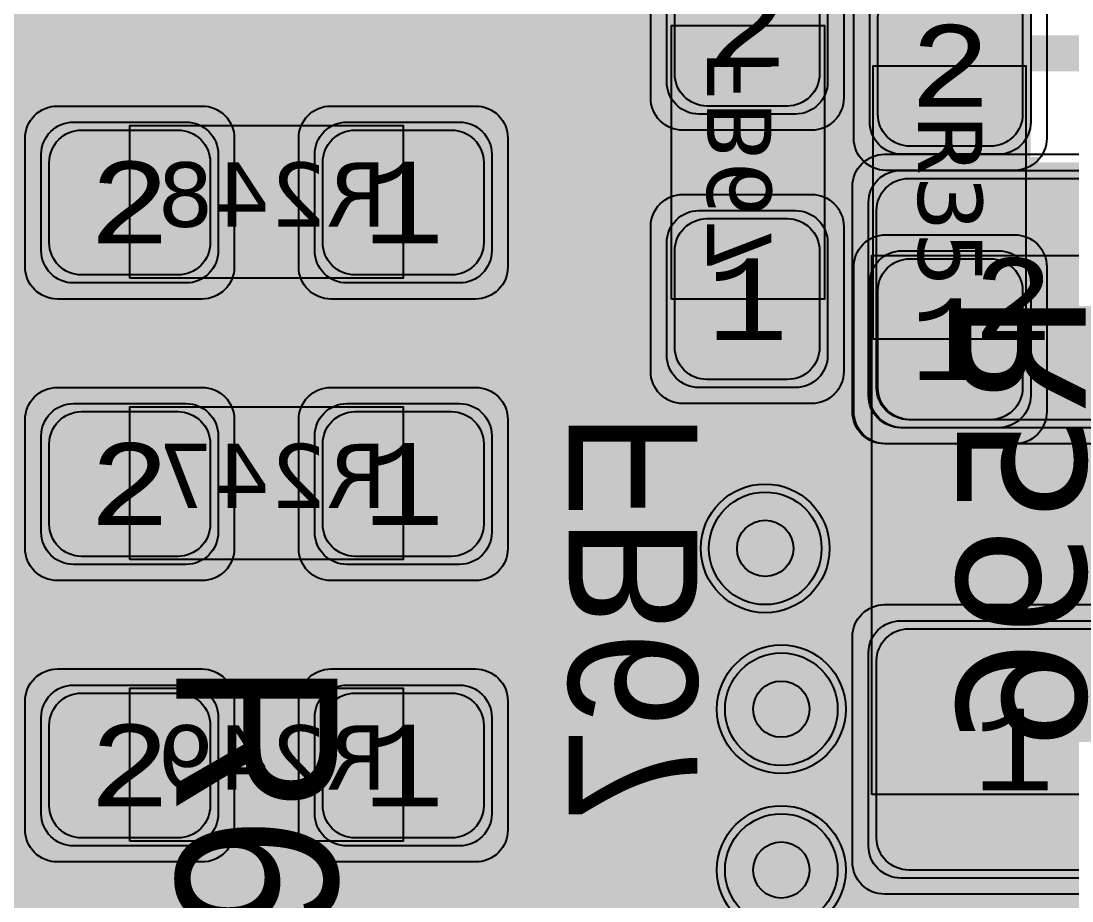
# Model space of a CAD drawing. Extents: x -28 to 199, y -61 to 255.
# Drawn here: x 82.47 to 89.01, y 122.41 to 127.88 of the extents above; entities that cross this region are included whole.
import ezdxf
from ezdxf.enums import TextEntityAlignment as Align

# ---------------------------------------------------------------- set-up
doc = ezdxf.new("R2010")
doc.units = 0
doc.header["$MEASUREMENT"] = 0
for name, color, linetype in [('ASSEMBLY_OUTLINES_BTM', 191, 'CONTINUOUS'), ('ASSEMBLY_OUTLINES_TOP', 102, 'CONTINUOUS'), ('ASSEMBLY_PART_NUMBERS_BTM', 191, 'CONTINUOUS'), ('ASSEMBLY_PART_NUMBERS_TOP', 102, 'CONTINUOUS'), ('ASSEMBLY_REF_DES_BTM', 191, 'CONTINUOUS'), ('ASSEMBLY_REF_DES_TOP', 102, 'CONTINUOUS'), ('DRILL_DRAWING', 21, 'CONTINUOUS'), ('GENERATED_SILKSCREEN_BTM', 255, 'CONTINUOUS'), ('GENERATED_SILKSCREEN_TOP', 140, 'CONTINUOUS'), ('PART_PADS_SMD_BTM', 10, 'CONTINUOUS'), ('PART_PADS_SMD_TOP', 150, 'CONTINUOUS'), ('PIN_NUMBERS_BTM', 8, 'CONTINUOUS'), ('PIN_NUMBERS_TOP', 8, 'CONTINUOUS'), ('PLACEMENT_OUTLINES_BTM', 222, 'CONTINUOUS'), ('PLACEMENT_OUTLINES_TOP', 130, 'CONTINUOUS'), ('PLANE_SHAPES_LAYER_2', 230, 'CONTINUOUS'), ('PLANE_SHAPES_LAYER_3', 81, 'CONTINUOUS'), ('SILKSCREEN_OUTLINES_BTM', 211, 'CONTINUOUS'), ('SILKSCREEN_OUTLINES_TOP', 150, 'CONTINUOUS'), ('SILKSCREEN_REF_DES_BTM', 211, 'CONTINUOUS'), ('SILKSCREEN_REF_DES_TOP', 150, 'CONTINUOUS'), ('SOLDERMASK_PADS_BTM', 12, 'CONTINUOUS'), ('SOLDERMASK_PADS_TOP', 180, 'CONTINUOUS'), ('SOLDERPASTE_PADS_BTM', 12, 'CONTINUOUS'), ('SOLDERPASTE_PADS_TOP', 180, 'CONTINUOUS'), ('TRACES_LAYER_3', 81, 'CONTINUOUS'), ('TRACES_LAYER_BOTTOM', 10, 'CONTINUOUS'), ('TRACES_LAYER_TOP', 150, 'CONTINUOUS'), ('VIA_HOLES_LAYER_2', 30, 'CONTINUOUS'), ('VIA_HOLES_LAYER_3', 30, 'CONTINUOUS'), ('VIA_HOLES_LAYER_BOTTOM', 30, 'CONTINUOUS'), ('VIA_HOLES_LAYER_TOP', 30, 'CONTINUOUS'), ('VIA_PADS_LAYER_2', 230, 'CONTINUOUS'), ('VIA_PADS_LAYER_3', 81, 'CONTINUOUS'), ('VIA_PADS_LAYER_BOTTOM', 10, 'CONTINUOUS'), ('VIA_PADS_LAYER_TOP', 150, 'CONTINUOUS')]:
    doc.layers.add(name, color=color, linetype=linetype)
doc.styles.add('COURIER_NEW', font='COUR.TTF')
doc.styles.add('VERDANA', font='verdana.TTF')
doc.styles.add('VERIBEST_GERBER_0', font='txt')

msp = doc.modelspace()

# ---------------------------------------------------------------- hatches: boundary and pattern name
at = {"layer": 'PLANE_SHAPES_LAYER_2'}
h = msp.add_hatch(color=256, dxfattribs=at)
h.paths.add_polyline_path([(169.5, 129.25), (149.5, 129.25), (142.25, 122), (142.25, 90.5), (147.5, 90.5), (147.5, 80), (154, 80), (154, 69.25), (131.75, 69.25), (131.75, 73.25), (121.25, 73.25), (121.25, 81), (110.5, 81), (110.5, 125.75), (106.5, 125.75), (106.5, 128.75), (93.5, 128.75), (93.5, 120.25), (91.75, 120.25), (91.75, 121.5), (80, 121.5), (80, 118.25), (73.25, 118.25), (73.25, 124.5), (67.5, 124.5), (67.5, 128), (57.75, 128), (57.75, 120.25), (55.25, 120.25), (55.25, 121.5), (47.5, 121.5), (47.5, 119), (35, 119), (35, 134.75), (32.75, 134.75), (32.75, 159.75), (29.25, 159.75), (29.25, 175.25), (22.5, 175.25), (22.5, 195.25), (17.25, 195.25), (17.25, 198), (22.5, 198), (22.5, 216.5), (40.25, 216.5), (40.25, 235.5), (54.5, 235.5), (54.5, 254), (87.25, 254), (87.25, 236.25), (86.25, 236.25), (86.25, 228.75), (81, 228.75), (81, 218.75), (95.25, 218.75), (95.25, 194.5), (87, 194.5), (87, 172), (131.1, 172), (131.1, 208.75), (115.5, 208.75), (115.5, 213.75), (106.75, 213.75), (106.75, 218.75), (110.25, 222.25), (110.25, 226.25), (142.5, 226.25), (142.5, 221.5), (160.5, 221.5), (160.5, 240.75), (169.5, 240.75)])
h.paths.add_polyline_path([(35.5, 149.5), (41.75, 149.5), (41.75, 152), (39.25, 152), (39.25, 154), (37.75, 154), (37.75, 152), (35.5, 152)], flags=16)
h.paths.add_polyline_path([(37.5, 125.75), (37.5, 128.75), (42.75, 128.75), (42.75, 125.75)], flags=16)
h.paths.add_polyline_path([(52, 127.75), (52, 130.75), (54.25, 130.75), (54.25, 127.75)], flags=16)
h.paths.add_polyline_path([(50.75, 219.5), (50.75, 226.5), (71.75, 226.5), (71.75, 219.5)], flags=16)
h.paths.add_polyline_path([(66.5, 150.75), (66.5, 177.5), (72.25, 177.5), (72.25, 150.75)], flags=16)
h.paths.add_polyline_path([(47.25, 185.25), (73, 185.25), (73, 188.25), (70.25, 188.25), (70.25, 191), (47.25, 191)], flags=16)
h.paths.add_polyline_path([(84.5, 208), (84.5, 212.75), (85, 212.75), (85, 208)], flags=16)
h.paths.add_polyline_path([(61.5, 137.25), (87.75, 137.25), (87.75, 140.5), (84.75, 140.5), (84.75, 143), (61.5, 143)], flags=16)
h.paths.add_polyline_path([(88.75, 127), (88.75, 130), (91, 130), (91, 127)], flags=16)
h.paths.add_polyline_path([(85.5, 130.25), (85.5, 132.5), (91, 132.5), (91, 130.25)], flags=16)
h.paths.add_polyline_path([(108.75, 142.25), (135.75, 142.25), (135.75, 145.75), (132.25, 145.75), (132.25, 149), (108.75, 149)], flags=16)
h.paths.add_polyline_path([(114.25, 126.75), (140.75, 126.75), (140.75, 129.75), (137.25, 129.75), (137.25, 133), (114.25, 133)], flags=16)
h.paths.add_polyline_path([(155.25, 180.25), (166.25, 180.25), (166.25, 186.25), (152.25, 186.25), (152.25, 183), (155.25, 183)], flags=16)
at = {"layer": 'PLANE_SHAPES_LAYER_3'}
h = msp.add_hatch(color=256, dxfattribs=at)
h.paths.add_polyline_path([(169.5, 129.25), (149.5, 129.25), (142.25, 122), (142.25, 90.5), (147.5, 90.5), (147.5, 80), (154, 80), (154, 69.25), (131.75, 69.25), (131.75, 73.25), (121.25, 73.25), (121.25, 81), (110.5, 81), (110.5, 125.75), (106.5, 125.75), (106.5, 128.75), (93.5, 128.75), (93.5, 120.25), (91.75, 120.25), (91.75, 121.5), (80, 121.5), (80, 118.25), (73.25, 118.25), (73.25, 124.5), (67.5, 124.5), (67.5, 127.75), (58.25, 127.75), (58.25, 130.25), (88.75, 130.25), (88.75, 127), (91, 127), (91, 132.5), (55, 132.5), (55, 131.25), (52, 131.25), (52, 127.75), (55, 127.75), (55, 127.25), (57.75, 127.25), (57.75, 120.25), (55.25, 120.25), (55.25, 121.5), (47.5, 121.5), (47.5, 119), (35, 119), (35, 134.75), (32.75, 134.75), (32.75, 159.75), (29.25, 159.75), (29.25, 175.25), (22.5, 175.25), (22.5, 195.25), (17.25, 195.25), (17.25, 198), (22.5, 198), (22.5, 216.5), (40.25, 216.5), (40.25, 235.5), (54.5, 235.5), (54.5, 254), (87.25, 254), (87.25, 236.25), (86.25, 236.25), (86.25, 228.75), (81, 228.75), (81, 218.75), (95.25, 218.75), (95.25, 194.5), (87, 194.5), (87, 172), (131.1, 172), (131.1, 208.75), (115.5, 208.75), (115.5, 213.75), (106.75, 213.75), (106.75, 218.75), (110.25, 222.25), (110.25, 226.25), (142.5, 226.25), (142.5, 221.5), (160.5, 221.5), (160.5, 240.75), (169.5, 240.75)])
h.paths.add_polyline_path([(35.5, 149.5), (41.75, 149.5), (41.75, 152), (39.25, 152), (39.25, 154), (37.75, 154), (37.75, 152), (35.5, 152)], flags=16)
h.paths.add_polyline_path([(37.5, 125.75), (37.5, 128.75), (42.75, 128.75), (42.75, 125.75)], flags=16)
h.paths.add_polyline_path([(50.75, 219.5), (50.75, 226.5), (71.75, 226.5), (71.75, 219.5)], flags=16)
h.paths.add_polyline_path([(66.5, 150.75), (66.5, 177.5), (72.25, 177.5), (72.25, 150.75)], flags=16)
h.paths.add_polyline_path([(47.25, 185.25), (73, 185.25), (73, 188.25), (70.25, 188.25), (70.25, 191), (47.25, 191)], flags=16)
h.paths.add_polyline_path([(84.5, 208), (84.5, 212.75), (85, 212.75), (85, 208)], flags=16)
h.paths.add_polyline_path([(61.5, 137.25), (87.75, 137.25), (87.75, 140.5), (84.75, 140.5), (84.75, 143), (61.5, 143)], flags=16)
h.paths.add_polyline_path([(108.75, 142.25), (135.75, 142.25), (135.75, 145.75), (132.25, 145.75), (132.25, 149), (108.75, 149)], flags=16)
h.paths.add_polyline_path([(114.25, 126.75), (140.75, 126.75), (140.75, 129.75), (137.25, 129.75), (137.25, 133), (114.25, 133)], flags=16)
h.paths.add_polyline_path([(155.25, 180.25), (166.25, 180.25), (166.25, 186.25), (152.25, 186.25), (152.25, 183), (155.25, 183)], flags=16)
at = {"layer": 'VIA_HOLES_LAYER_2'}
h = msp.add_hatch(color=256, dxfattribs=at)
edge = h.paths.add_edge_path()
edge.add_arc((87.1, 124.6), 0.175, 0, 360)
h = msp.add_hatch(color=256, dxfattribs=at)
edge = h.paths.add_edge_path()
edge.add_arc((87.2, 123.6), 0.175, 0, 360)
h = msp.add_hatch(color=256, dxfattribs=at)
edge = h.paths.add_edge_path()
edge.add_arc((87.2, 122.6), 0.175, 0, 360)
at = {"layer": 'VIA_HOLES_LAYER_3'}
h = msp.add_hatch(color=256, dxfattribs=at)
edge = h.paths.add_edge_path()
edge.add_arc((87.1, 124.6), 0.175, 0, 360)
h = msp.add_hatch(color=256, dxfattribs=at)
edge = h.paths.add_edge_path()
edge.add_arc((87.2, 123.6), 0.175, 0, 360)
h = msp.add_hatch(color=256, dxfattribs=at)
edge = h.paths.add_edge_path()
edge.add_arc((87.2, 122.6), 0.175, 0, 360)
at = {"layer": 'VIA_HOLES_LAYER_BOTTOM'}
h = msp.add_hatch(color=256, dxfattribs=at)
edge = h.paths.add_edge_path()
edge.add_arc((87.1, 124.6), 0.175, 0, 360)
h = msp.add_hatch(color=256, dxfattribs=at)
edge = h.paths.add_edge_path()
edge.add_arc((87.2, 123.6), 0.175, 0, 360)
h = msp.add_hatch(color=256, dxfattribs=at)
edge = h.paths.add_edge_path()
edge.add_arc((87.2, 122.6), 0.175, 0, 360)
at = {"layer": 'VIA_HOLES_LAYER_TOP'}
h = msp.add_hatch(color=256, dxfattribs=at)
edge = h.paths.add_edge_path()
edge.add_arc((87.1, 124.6), 0.175, 0, 360)
h = msp.add_hatch(color=256, dxfattribs=at)
edge = h.paths.add_edge_path()
edge.add_arc((87.2, 123.6), 0.175, 0, 360)
h = msp.add_hatch(color=256, dxfattribs=at)
edge = h.paths.add_edge_path()
edge.add_arc((87.2, 122.6), 0.175, 0, 360)

# ---------------------------------------------------------------- linework, layer by layer
at = {"layer": 'ASSEMBLY_OUTLINES_BTM'}
for points in [[(86.517994, 126.15), (86.517994, 127.85), (87.467994, 127.85), (87.467994, 126.15)], [(83.15, 126.28), (83.15, 127.23), (84.85, 127.23), (84.85, 126.28)], [(87.761996, 123.07), (87.761996, 126.42), (89.511996, 126.42), (89.511996, 123.07)], [(83.15, 124.53), (83.15, 125.48), (84.85, 125.48), (84.85, 124.53)], [(83.15, 122.78), (83.15, 123.73), (84.85, 123.73), (84.85, 122.78)]]:
    msp.add_lwpolyline(points, close=True, dxfattribs=at)
at = {"layer": 'ASSEMBLY_OUTLINES_TOP'}
msp.add_lwpolyline([(87.77, 125.9), (87.77, 127.6), (88.72, 127.6), (88.72, 125.9)], close=True, dxfattribs=at)
at = {"layer": 'GENERATED_SILKSCREEN_BTM', "const_width": 0.15}
for points in [[(81.7232, 127.5248), (82.424, 127.5248), (82.424, 127.6648)], [(82.424, 127.6648), (82.4256, 127.6712), (82.4288, 127.6744), (82.4344, 127.6768), (82.4408, 127.6776), (82.4464, 127.6768), (82.452, 127.6744), (82.456, 127.6712), (82.4568, 127.6648), (82.4568, 127.3528), (82.456, 127.3472), (82.452, 127.3424), (82.4464, 127.34), (82.4408, 127.3392), (82.4344, 127.34), (82.4288, 127.3424), (82.4256, 127.3472), (82.424, 127.3528), (82.424, 127.4936), (81.6728, 127.4936)], [(85.907594, 124.7868), (85.905994, 124.7812), (85.902794, 124.7764), (85.897194, 124.774), (85.891594, 124.7732), (85.885194, 124.774), (85.879594, 124.7764), (85.876394, 124.7812), (85.874794, 124.7868), (85.874794, 125.3268), (85.876394, 125.3324), (85.880394, 125.3364), (85.885194, 125.3412), (85.890794, 125.3428), (86.658794, 125.3428), (86.664394, 125.3412), (86.669194, 125.3372), (86.671594, 125.3324), (86.672394, 125.3268), (86.671594, 125.3204), (86.669194, 125.3148), (86.664394, 125.3108), (86.658794, 125.3092), (86.254794, 125.3092), (86.254794, 124.9468), (86.253994, 124.9412), (86.249994, 124.9364), (86.244394, 124.934), (86.238794, 124.9332), (86.232394, 124.934), (86.226794, 124.9364), (86.223594, 124.9412), (86.221994, 124.9468), (86.221994, 125.3092), (85.907594, 125.3092), (85.907594, 124.7868)], [(85.994794, 124.0412), (85.880394, 124.1444), (85.876394, 124.15), (85.874794, 124.1556), (85.874794, 124.5708), (85.876394, 124.5764), (85.879594, 124.5812), (85.885194, 124.5852), (85.890794, 124.5868), (86.240394, 124.5868), (86.242794, 124.5868), (86.245194, 124.5868), (86.658794, 124.5868), (86.664394, 124.5852), (86.669994, 124.5812), (86.673994, 124.5764), (86.674794, 124.5708), (86.674794, 124.1508), (86.560394, 124.0196), (86.555594, 124.0164), (86.549194, 124.0148), (86.377994, 124.0148), (86.245194, 124.1324), (86.177994, 124.0484), (86.174794, 124.046), (86.170794, 124.0436), (86.166794, 124.042), (86.164394, 124.0412), (85.994794, 124.0412)], [(85.907594, 124.5532), (85.907594, 124.1636), (86.006794, 124.074), (86.155594, 124.074), (86.226794, 124.162), (86.226794, 124.5532), (85.907594, 124.5532)], [(86.259594, 124.5532), (86.259594, 124.1644), (86.391594, 124.0468), (86.541994, 124.0468), (86.641994, 124.162), (86.641994, 124.5532), (86.259594, 124.5532)], [(85.877994, 123.3988), (85.987594, 123.2644), (85.991594, 123.2604), (85.997994, 123.2596), (86.001994, 123.2604), (86.006794, 123.262), (86.009994, 123.2644), (86.013194, 123.2684), (86.015594, 123.2724), (86.016394, 123.2764), (86.016394, 123.2804), (86.013994, 123.2836), (85.907594, 123.4148), (85.907594, 123.674), (86.008394, 123.7972), (86.295594, 123.7972), (86.206794, 123.6884), (86.205994, 123.6852), (86.205194, 123.6836), (86.205194, 123.6828), (86.204394, 123.6828), (86.203594, 123.6788), (86.203594, 123.4092), (86.204394, 123.406), (86.205194, 123.4052), (86.205194, 123.4044), (86.205994, 123.402), (86.206794, 123.3988), (86.315594, 123.2644), (86.317994, 123.2636), (86.318794, 123.262), (86.319594, 123.2612), (86.321194, 123.2612), (86.326794, 123.2596), (86.329194, 123.2588), (86.549194, 123.2588), (86.553194, 123.2596), (86.556394, 123.2612), (86.559594, 123.262), (86.561994, 123.2644), (86.671594, 123.3988), (86.673194, 123.4028), (86.673994, 123.4036), (86.673994, 123.4052), (86.674794, 123.4068), (86.674794, 123.4076), (86.674794, 123.4092), (86.674794, 123.6788), (86.673994, 123.682), (86.673194, 123.6852), (86.671594, 123.6884), (86.561994, 123.8228), (86.560394, 123.8244), (86.559594, 123.826), (86.557194, 123.8276), (86.551594, 123.8292), (86.549194, 123.83), (86.000394, 123.83), (85.996394, 123.8292), (85.993194, 123.8276), (85.991594, 123.826), (85.989994, 123.8244), (85.987594, 123.8228), (85.877994, 123.6884), (85.877194, 123.6852), (85.876394, 123.6828), (85.875594, 123.682), (85.874794, 123.6788), (85.874794, 123.4092), (85.875594, 123.406), (85.875594, 123.4052), (85.876394, 123.4044), (85.877194, 123.402), (85.877994, 123.3988)], [(86.337194, 123.7972), (86.541194, 123.7972), (86.641994, 123.674), (86.641994, 123.4156), (86.541194, 123.2908), (86.337194, 123.2908), (86.235594, 123.4156), (86.235594, 123.674), (86.337194, 123.7972)], [(86.650794, 122.9636), (86.656394, 122.9652), (86.661994, 122.9644), (86.666794, 122.9604), (86.669994, 122.9564), (86.671594, 122.9508), (86.672394, 122.9452), (86.669994, 122.9404), (86.665994, 122.9364), (85.898794, 122.5052), (85.894794, 122.5036), (85.891594, 122.5036), (85.888394, 122.5036), (85.885194, 122.5052), (85.880394, 122.5076), (85.877194, 122.5108), (85.875594, 122.5148), (85.874794, 122.5188), (85.874794, 123.0588), (85.876394, 123.0644), (85.880394, 123.0684), (85.885194, 123.0716), (85.891594, 123.0724), (85.897194, 123.0716), (85.902794, 123.0684), (85.906794, 123.0644), (85.907594, 123.0588), (85.907594, 122.546), (86.650794, 122.9636)]]:
    msp.add_lwpolyline(points, dxfattribs=at)
for points in [[(86.517999, 126.716164, 1.1642e-05), (86.517989, 126.716156), (86.517989, 127.283844, 1.1642e-05), (86.517999, 127.283836), (86.517999, 126.716164)], [(87.467999, 126.707902, 1.22306e-05), (87.467989, 126.707911), (87.467989, 127.292089, 1.22306e-05), (87.467999, 127.292098), (87.467999, 126.707902)], [(84.292098, 127.230005, 1.22306e-05), (84.292089, 127.229995), (83.707911, 127.229995, 1.22306e-05), (83.707902, 127.230005), (84.292098, 127.230005)], [(84.283844, 126.279995), (83.716156, 126.279995, 1.1642e-05), (83.716164, 126.280005), (84.283836, 126.280005, 1.1642e-05), (84.283844, 126.279995)], [(84.292098, 125.480005, 1.22306e-05), (84.292089, 125.479995), (83.707911, 125.479995, 1.22306e-05), (83.707902, 125.480005), (84.292098, 125.480005)], [(87.762001, 124.157911, 1.22306e-05), (87.761991, 124.157902), (87.761991, 125.342098, 1.22306e-05), (87.762001, 125.342089), (87.762001, 124.157911)], [(84.283844, 124.529995), (83.716156, 124.529995, 1.1642e-05), (83.716164, 124.530005), (84.283836, 124.530005, 1.1642e-05), (84.283844, 124.529995)], [(84.292098, 123.730005, 1.22306e-05), (84.292089, 123.729995), (83.707911, 123.729995, 1.22306e-05), (83.707902, 123.730005), (84.292098, 123.730005)], [(84.283844, 122.779995), (83.716156, 122.779995, 1.1642e-05), (83.716164, 122.780005), (84.283836, 122.780005, 1.1642e-05), (84.283844, 122.779995)]]:
    msp.add_lwpolyline(points, format="xyb", dxfattribs=at)
at = {"layer": 'GENERATED_SILKSCREEN_TOP', "const_width": 0.15}
for points in [[(87.770005, 126.457911, 1.22306e-05), (87.769995, 126.457902), (87.769995, 127.042098, 1.22306e-05), (87.770005, 127.042089), (87.770005, 126.457911)], [(88.720005, 126.466156, 1.1642e-05), (88.719995, 126.466164), (88.719995, 127.033836, 1.1642e-05), (88.720005, 127.033844), (88.720005, 126.466156)]]:
    msp.add_lwpolyline(points, format="xyb", dxfattribs=at)
for points in [[(84.064, 123.057), (84.066, 123.054), (84.071, 123.053), (84.076, 123.05), (84.081, 123.05), (84.287, 123.05), (84.292, 123.05), (84.295, 123.053), (84.298, 123.053), (84.299, 123.054), (84.3, 123.055), (84.303, 123.057), (84.44, 123.227), (84.442, 123.232), (84.443, 123.235), (84.444, 123.24), (84.444, 123.744), (84.442, 123.753), (84.437, 123.758), (84.432, 123.764), (84.424, 123.766), (83.464, 123.766), (83.456, 123.764), (83.451, 123.759), (83.448, 123.753), (83.447, 123.746), (83.448, 123.738), (83.451, 123.731), (83.456, 123.726), (83.464, 123.724), (83.924, 123.724), (83.924, 123.254), (83.458, 123.09), (83.451, 123.086), (83.447, 123.079), (83.446, 123.071), (83.448, 123.065), (83.452, 123.059), (83.457, 123.054), (83.463, 123.051), (83.471, 123.053), (83.937, 123.217), (84.064, 123.057)], [(84.403, 123.724), (84.403, 123.245), (84.277, 123.09), (84.091, 123.09), (83.964, 123.245), (83.964, 123.724), (84.403, 123.724)], [(83.444, 122.294), (83.444, 122.631), (83.445, 122.635), (83.446, 122.639), (83.448, 122.643), (83.585, 122.811), (83.587, 122.813), (83.588, 122.815), (83.591, 122.817), (83.598, 122.819), (83.601, 122.82), (84.287, 122.82), (84.292, 122.819), (84.296, 122.817), (84.299, 122.815), (84.3, 122.813), (84.303, 122.811), (84.44, 122.643), (84.441, 122.639), (84.442, 122.636), (84.443, 122.635), (84.444, 122.631), (84.444, 122.294)], [(83.866, 122.779), (83.611, 122.779), (83.485, 122.625), (83.485, 122.302), (83.611, 122.146), (83.866, 122.146), (83.993, 122.302), (83.993, 122.625), (83.866, 122.779)], [(84.403, 122.301), (84.403, 122.625), (84.277, 122.779), (83.918, 122.779), (84.029, 122.643), (84.03, 122.639), (84.031, 122.637), (84.031, 122.636), (84.032, 122.636), (84.033, 122.631), (84.033, 122.294)]]:
    msp.add_lwpolyline(points, dxfattribs=at)
at = {"layer": 'PART_PADS_SMD_BTM'}
for points in [[(86.687994, 127.3, -0.4142135624), (86.487994, 127.5), (86.487994, 128.2, -0.4142135624), (86.687994, 128.4), (87.287994, 128.4, -0.4142135624), (87.487994, 128.2), (87.487994, 127.5, -0.4142135624), (87.287994, 127.3)], [(83.7, 126.45, -0.4142135624), (83.5, 126.25), (82.8, 126.25, -0.4142135624), (82.6, 126.45), (82.6, 127.05, -0.4142135624), (82.8, 127.25), (83.5, 127.25, -0.4142135624), (83.7, 127.05)], [(85.4, 126.45, -0.4142135624), (85.2, 126.25), (84.5, 126.25, -0.4142135624), (84.3, 126.45), (84.3, 127.05, -0.4142135624), (84.5, 127.25), (85.2, 127.25, -0.4142135624), (85.4, 127.05)], [(87.741996, 126.75, -0.4142135624), (87.941996, 126.95), (89.341996, 126.95, -0.4142135624), (89.541996, 126.75), (89.541996, 125.55, -0.4142135624), (89.341996, 125.35), (87.941996, 125.35, -0.4142135624), (87.741996, 125.55)], [(86.687994, 125.6, -0.4142135624), (86.487994, 125.8), (86.487994, 126.5, -0.4142135624), (86.687994, 126.7), (87.287994, 126.7, -0.4142135624), (87.487994, 126.5), (87.487994, 125.8, -0.4142135624), (87.287994, 125.6)], [(83.7, 124.7, -0.4142135624), (83.5, 124.5), (82.8, 124.5, -0.4142135624), (82.6, 124.7), (82.6, 125.3, -0.4142135624), (82.8, 125.5), (83.5, 125.5, -0.4142135624), (83.7, 125.3)], [(85.4, 124.7, -0.4142135624), (85.2, 124.5), (84.5, 124.5, -0.4142135624), (84.3, 124.7), (84.3, 125.3, -0.4142135624), (84.5, 125.5), (85.2, 125.5, -0.4142135624), (85.4, 125.3)], [(87.741996, 123.95, -0.4142135624), (87.941996, 124.15), (89.341996, 124.15, -0.4142135624), (89.541996, 123.95), (89.541996, 122.75, -0.4142135624), (89.341996, 122.55), (87.941996, 122.55, -0.4142135624), (87.741996, 122.75)], [(83.7, 122.95, -0.4142135624), (83.5, 122.75), (82.8, 122.75, -0.4142135624), (82.6, 122.95), (82.6, 123.55, -0.4142135624), (82.8, 123.75), (83.5, 123.75, -0.4142135624), (83.7, 123.55)], [(85.4, 122.95, -0.4142135624), (85.2, 122.75), (84.5, 122.75, -0.4142135624), (84.3, 122.95), (84.3, 123.55, -0.4142135624), (84.5, 123.75), (85.2, 123.75, -0.4142135624), (85.4, 123.55)]]:
    msp.add_lwpolyline(points, format="xyb", close=True, dxfattribs=at)
at = {"layer": 'PART_PADS_SMD_TOP'}
for points in [[(87.95, 127.05, -0.4142135624), (87.75, 127.25), (87.75, 127.95, -0.4142135624), (87.95, 128.15), (88.55, 128.15, -0.4142135624), (88.75, 127.95), (88.75, 127.25, -0.4142135624), (88.55, 127.05)], [(87.95, 125.35, -0.4142135624), (87.75, 125.55), (87.75, 126.25, -0.4142135624), (87.95, 126.45), (88.55, 126.45, -0.4142135624), (88.75, 126.25), (88.75, 125.55, -0.4142135624), (88.55, 125.35)]]:
    msp.add_lwpolyline(points, format="xyb", close=True, dxfattribs=at)
at = {"layer": 'PLACEMENT_OUTLINES_BTM'}
for points in [[(86.517994, 126.15), (86.517994, 127.85), (87.467994, 127.85), (87.467994, 126.15)], [(83.15, 126.28), (83.15, 127.23), (84.85, 127.23), (84.85, 126.28)], [(87.761996, 123.07), (87.761996, 126.42), (89.511996, 126.42), (89.511996, 123.07)], [(83.15, 124.53), (83.15, 125.48), (84.85, 125.48), (84.85, 124.53)], [(83.15, 122.78), (83.15, 123.73), (84.85, 123.73), (84.85, 122.78)]]:
    msp.add_lwpolyline(points, close=True, dxfattribs=at)
at = {"layer": 'PLACEMENT_OUTLINES_TOP'}
msp.add_lwpolyline([(87.77, 125.9), (87.77, 127.6), (88.72, 127.6), (88.72, 125.9)], close=True, dxfattribs=at)
at = {"layer": 'SILKSCREEN_OUTLINES_BTM'}
for points in [[(86.517994, 126.15), (86.517994, 127.85), (87.467994, 127.85), (87.467994, 126.15)], [(83.15, 126.28), (83.15, 127.23), (84.85, 127.23), (84.85, 126.28)], [(87.761996, 123.07), (87.761996, 126.42), (89.511996, 126.42), (89.511996, 123.07)], [(83.15, 124.53), (83.15, 125.48), (84.85, 125.48), (84.85, 124.53)], [(83.15, 122.78), (83.15, 123.73), (84.85, 123.73), (84.85, 122.78)]]:
    msp.add_lwpolyline(points, close=True, dxfattribs=at)
at = {"layer": 'SILKSCREEN_OUTLINES_TOP'}
msp.add_lwpolyline([(87.77, 125.9), (87.77, 127.6), (88.72, 127.6), (88.72, 125.9)], close=True, dxfattribs=at)
at = {"layer": 'SOLDERMASK_PADS_BTM'}
for points in [[(86.587994, 127.2, -0.4142135624), (86.387994, 127.4), (86.387994, 128.3, -0.4142135624), (86.587994, 128.5), (87.387994, 128.5, -0.4142135624), (87.587994, 128.3), (87.587994, 127.4, -0.4142135624), (87.387994, 127.2)], [(83.8, 126.35, -0.4142135624), (83.6, 126.15), (82.7, 126.15, -0.4142135624), (82.5, 126.35), (82.5, 127.15, -0.4142135624), (82.7, 127.35), (83.6, 127.35, -0.4142135624), (83.8, 127.15)], [(85.5, 126.35, -0.4142135624), (85.3, 126.15), (84.4, 126.15, -0.4142135624), (84.2, 126.35), (84.2, 127.15, -0.4142135624), (84.4, 127.35), (85.3, 127.35, -0.4142135624), (85.5, 127.15)], [(87.641996, 126.85, -0.4142135624), (87.841996, 127.05), (89.441996, 127.05, -0.4142135624), (89.641996, 126.85), (89.641996, 125.45, -0.4142135624), (89.441996, 125.25), (87.841996, 125.25, -0.4142135624), (87.641996, 125.45)], [(86.587994, 125.5, -0.4142135624), (86.387994, 125.7), (86.387994, 126.6, -0.4142135624), (86.587994, 126.8), (87.387994, 126.8, -0.4142135624), (87.587994, 126.6), (87.587994, 125.7, -0.4142135624), (87.387994, 125.5)], [(83.8, 124.6, -0.4142135624), (83.6, 124.4), (82.7, 124.4, -0.4142135624), (82.5, 124.6), (82.5, 125.4, -0.4142135624), (82.7, 125.6), (83.6, 125.6, -0.4142135624), (83.8, 125.4)], [(85.5, 124.6, -0.4142135624), (85.3, 124.4), (84.4, 124.4, -0.4142135624), (84.2, 124.6), (84.2, 125.4, -0.4142135624), (84.4, 125.6), (85.3, 125.6, -0.4142135624), (85.5, 125.4)], [(87.641996, 124.05, -0.4142135624), (87.841996, 124.25), (89.441996, 124.25, -0.4142135624), (89.641996, 124.05), (89.641996, 122.65, -0.4142135624), (89.441996, 122.45), (87.841996, 122.45, -0.4142135624), (87.641996, 122.65)], [(83.8, 122.85, -0.4142135624), (83.6, 122.65), (82.7, 122.65, -0.4142135624), (82.5, 122.85), (82.5, 123.65, -0.4142135624), (82.7, 123.85), (83.6, 123.85, -0.4142135624), (83.8, 123.65)], [(85.5, 122.85, -0.4142135624), (85.3, 122.65), (84.4, 122.65, -0.4142135624), (84.2, 122.85), (84.2, 123.65, -0.4142135624), (84.4, 123.85), (85.3, 123.85, -0.4142135624), (85.5, 123.65)]]:
    msp.add_lwpolyline(points, format="xyb", close=True, dxfattribs=at)
at = {"layer": 'SOLDERMASK_PADS_TOP'}
for points in [[(87.85, 126.95, -0.4142135624), (87.65, 127.15), (87.65, 128.05, -0.4142135624), (87.85, 128.25), (88.65, 128.25, -0.4142135624), (88.85, 128.05), (88.85, 127.15, -0.4142135624), (88.65, 126.95)], [(87.85, 125.25, -0.4142135624), (87.65, 125.45), (87.65, 126.35, -0.4142135624), (87.85, 126.55), (88.65, 126.55, -0.4142135624), (88.85, 126.35), (88.85, 125.45, -0.4142135624), (88.65, 125.25)]]:
    msp.add_lwpolyline(points, format="xyb", close=True, dxfattribs=at)
at = {"layer": 'SOLDERPASTE_PADS_BTM'}
for points in [[(86.737994, 127.35, -0.4142135624), (86.537994, 127.55), (86.537994, 128.15, -0.4142135624), (86.737994, 128.35), (87.237994, 128.35, -0.4142135624), (87.437994, 128.15), (87.437994, 127.55, -0.4142135624), (87.237994, 127.35)], [(83.65, 126.5, -0.4142135624), (83.45, 126.3), (82.85, 126.3, -0.4142135624), (82.65, 126.5), (82.65, 127, -0.4142135624), (82.85, 127.2), (83.45, 127.2, -0.4142135624), (83.65, 127)], [(85.35, 126.5, -0.4142135624), (85.15, 126.3), (84.55, 126.3, -0.4142135624), (84.35, 126.5), (84.35, 127, -0.4142135624), (84.55, 127.2), (85.15, 127.2, -0.4142135624), (85.35, 127)], [(87.791996, 126.7, -0.4142135624), (87.991996, 126.9), (89.291996, 126.9, -0.4142135624), (89.491996, 126.7), (89.491996, 125.6, -0.4142135624), (89.291996, 125.4), (87.991996, 125.4, -0.4142135624), (87.791996, 125.6)], [(86.737994, 125.65, -0.4142135624), (86.537994, 125.85), (86.537994, 126.45, -0.4142135624), (86.737994, 126.65), (87.237994, 126.65, -0.4142135624), (87.437994, 126.45), (87.437994, 125.85, -0.4142135624), (87.237994, 125.65)], [(83.65, 124.75, -0.4142135624), (83.45, 124.55), (82.85, 124.55, -0.4142135624), (82.65, 124.75), (82.65, 125.25, -0.4142135624), (82.85, 125.45), (83.45, 125.45, -0.4142135624), (83.65, 125.25)], [(85.35, 124.75, -0.4142135624), (85.15, 124.55), (84.55, 124.55, -0.4142135624), (84.35, 124.75), (84.35, 125.25, -0.4142135624), (84.55, 125.45), (85.15, 125.45, -0.4142135624), (85.35, 125.25)], [(87.791996, 123.9, -0.4142135624), (87.991996, 124.1), (89.291996, 124.1, -0.4142135624), (89.491996, 123.9), (89.491996, 122.8, -0.4142135624), (89.291996, 122.6), (87.991996, 122.6, -0.4142135624), (87.791996, 122.8)], [(83.65, 123, -0.4142135624), (83.45, 122.8), (82.85, 122.8, -0.4142135624), (82.65, 123), (82.65, 123.5, -0.4142135624), (82.85, 123.7), (83.45, 123.7, -0.4142135624), (83.65, 123.5)], [(85.35, 123, -0.4142135624), (85.15, 122.8), (84.55, 122.8, -0.4142135624), (84.35, 123), (84.35, 123.5, -0.4142135624), (84.55, 123.7), (85.15, 123.7, -0.4142135624), (85.35, 123.5)]]:
    msp.add_lwpolyline(points, format="xyb", close=True, dxfattribs=at)
at = {"layer": 'SOLDERPASTE_PADS_TOP'}
for points in [[(88, 127.1, -0.4142135624), (87.8, 127.3), (87.8, 127.9, -0.4142135624), (88, 128.1), (88.5, 128.1, -0.4142135624), (88.7, 127.9), (88.7, 127.3, -0.4142135624), (88.5, 127.1)], [(88, 125.4, -0.4142135624), (87.8, 125.6), (87.8, 126.2, -0.4142135624), (88, 126.4), (88.5, 126.4, -0.4142135624), (88.7, 126.2), (88.7, 125.6, -0.4142135624), (88.5, 125.4)]]:
    msp.add_lwpolyline(points, format="xyb", close=True, dxfattribs=at)
at = {"layer": 'TRACES_LAYER_3', "const_width": 0.5}
for points in [[(87.1, 124.6), (86.4, 125.3), (82, 125.3)], [(87.2, 123.6), (82.777, 123.6), (82.677, 123.5), (82, 123.5)]]:
    msp.add_lwpolyline(points, dxfattribs=at)
at = {"layer": 'TRACES_LAYER_BOTTOM', "const_width": 0.35}
for points in [[(83.15, 126.75), (83.15, 128.5)], [(88.35, 128.468727), (87.731273, 127.85), (86.987994, 127.85)], [(83.15, 125), (83.15, 126.75)], [(84.85, 126.75), (85.521232, 126.078768), (85.621232, 126.078768), (87.1, 124.6)], [(86.987994, 126.15), (88.641996, 126.15)], [(83.15, 123.25), (83.15, 125)], [(84.85, 125), (84.9, 125), (86.3, 123.6), (87.2, 123.6)], [(88.641996, 123.35), (89.491994, 123.35)], [(87.2, 122.6), (85.55, 122.6), (84.9, 123.25), (84.85, 123.25)]]:
    msp.add_lwpolyline(points, dxfattribs=at)
at = {"layer": 'TRACES_LAYER_TOP'}
for points, const_width in [([(54.8, 130.2), (55.475, 130.2), (55.775, 130.5), (70.194822, 130.5), (72.076189, 128.618633), (80.922507, 128.618633), (81.718965, 127.822175), (87.202825, 127.822175), (87.425, 127.6), (88.25, 127.6)], 0.35), ([(87.2, 122.6), (86.722702, 123.077298), (86.707515, 123.077298), (83.549209, 126.235604), (81.184215, 126.235604), (80.772571, 126.647248), (78.955628, 126.647248), (78.18338, 125.875), (74.620405, 125.875), (74.174403, 125.428998), (68.471002, 125.428998), (65.7, 128.2)], 0.35), ([(87.1, 124.6), (84.465678, 127.234322), (83.964705, 127.234322), (83.957743, 127.241284), (81.592749, 127.241284), (80.834033, 128), (70.6, 128)], 0.35), ([(70.6, 126.5), (77.998997, 126.5), (78.721244, 127.222247), (80.904679, 127.222247), (81.385642, 126.741284), (83.750636, 126.741284), (86.89192, 123.6), (87.2, 123.6)], 0.35), ([(88.25, 125.9), (88.25, 124.973), (89.048, 124.175), (90.325, 124.175)], 0.35), ([(90.325, 123.525), (88.685453, 123.525), (87.610453, 124.6), (87.1, 124.6)], 0.35), ([(90.325, 122.875), (88.500001, 122.875), (88.252299, 123.122702), (87.677298, 123.122702), (87.2, 123.6)], 0.35), ([(87.2, 122.6), (86.35, 121.75), (80.85, 121.75)], 0.5), ([(87.2, 122.6), (87.875, 122.6), (88.25, 122.225), (90.325, 122.225)], 0.35)]:
    msp.add_lwpolyline(points, dxfattribs=dict(at, const_width=const_width))
at = {"layer": 'VIA_HOLES_LAYER_2'}
for centre in [(87.1, 124.6), (87.2, 123.6), (87.2, 122.6)]:
    msp.add_circle(centre, 0.175, dxfattribs=at)
at = {"layer": 'VIA_HOLES_LAYER_3'}
for centre in [(87.1, 124.6), (87.2, 123.6), (87.2, 122.6)]:
    msp.add_circle(centre, 0.175, dxfattribs=at)
at = {"layer": 'VIA_HOLES_LAYER_BOTTOM'}
for centre in [(87.1, 124.6), (87.2, 123.6), (87.2, 122.6)]:
    msp.add_circle(centre, 0.175, dxfattribs=at)
at = {"layer": 'VIA_HOLES_LAYER_TOP'}
for centre in [(87.1, 124.6), (87.2, 123.6), (87.2, 122.6)]:
    msp.add_circle(centre, 0.175, dxfattribs=at)
at = {"layer": 'VIA_PADS_LAYER_2'}
for centre in [(87.1, 124.6), (87.2, 123.6), (87.2, 122.6)]:
    msp.add_circle(centre, 0.4, dxfattribs=at)
at = {"layer": 'VIA_PADS_LAYER_3'}
for centre in [(87.1, 124.6), (87.2, 123.6), (87.2, 122.6)]:
    msp.add_circle(centre, 0.4, dxfattribs=at)
at = {"layer": 'VIA_PADS_LAYER_BOTTOM'}
for centre in [(87.1, 124.6), (87.2, 123.6), (87.2, 122.6)]:
    msp.add_circle(centre, 0.35, dxfattribs=at)
at = {"layer": 'VIA_PADS_LAYER_TOP'}
for centre in [(87.1, 124.6), (87.2, 123.6), (87.2, 122.6)]:
    msp.add_circle(centre, 0.35, dxfattribs=at)

# ---------------------------------------------------------------- texts
at = {"layer": 'ASSEMBLY_PART_NUMBERS_BTM', "style": 'VERIBEST_GERBER_0', "text_generation_flag": 2}
for s, p in [('MCR25JZHJ000', (86.71, 140.5)), ('ERJ-3EKF4701V', (81.54, 132.5)), ('ERJ-3GEY0R00V', (83.54, 132.5)), ('ERJ-3EKF4701V', (81.54, 128.25)), ('ERJ-3GEY0R00V', (83.54, 128.25)), ('MPZ1608S221A_1', (84.447994, 127)), ('ERJ-8GEYJ1R0V', (86.101996, 124.75)), ('ERJ-8GEYJ1R0V', (88.155998, 123.645996))]:
    msp.add_text(s, height=2.032, rotation=90, dxfattribs=at).set_placement(p, align=Align.TOP_LEFT)
for s, p in [('ERJ-3EKF10R0V', (84, 129.46)), ('ERJ-3EKF15R0V', (84, 127.71)), ('CL10B104KB8SFNC', (84, 125.96)), ('MURS160-13-F', (95.25, 125.559998)), ('ERJ-3EKF4701V', (84, 124.21)), ('ERJ-3EKF4701V', (84, 122.46))]:
    msp.add_text(s, height=2.032, dxfattribs=at).set_placement(p, align=Align.TOP_LEFT)
at = {"layer": 'ASSEMBLY_PART_NUMBERS_TOP', "style": 'VERIBEST_GERBER_0'}
for s, p in [('CL21B225KOFNNNE', (86.96, 152.25)), ('ERJ-3GEY0R00V', (90.79, 126.75))]:
    msp.add_text(s, height=2.032, rotation=270, dxfattribs=at).set_placement(p, align=Align.TOP_LEFT)
for s, p in [('TP-1_OSC_OSC', (62.5, 129.46)), ('TP-1_OSC_OSC', (64.5, 129.46)), ('ERJ-3EKF15R0V', (80, 127.79)), ('ERJ-3EKF15R0V', (80, 126.04)), ('ERJ-3GEY0R00V', (61.5, 125.71)), ('ERJ-3GEY0R00V', (69.75, 125.46)), ('ERJ-3EKF15R0V', (80, 124.29)), ('ERJ-3GEY0R00V', (69.75, 123.96))]:
    msp.add_text(s, height=2.032, dxfattribs=at).set_placement(p, align=Align.TOP_LEFT)
at = {"layer": 'ASSEMBLY_REF_DES_BTM', "style": 'VERDANA', "text_generation_flag": 2}
for s, height, p in [('FB67', 0.4, (86.737994, 127.7)), ('R596', 0.8, (88.291996, 126.2))]:
    msp.add_text(s, height=height, rotation=90, dxfattribs=at).set_placement(p, align=Align.TOP_LEFT)
for s, p in [('R248', (84.75, 127)), ('R247', (84.75, 125.25)), ('R249', (84.75, 123.5))]:
    msp.add_text(s, height=0.4, dxfattribs=at).set_placement(p, align=Align.TOP_LEFT)
at = {"layer": 'ASSEMBLY_REF_DES_TOP', "style": 'VERDANA'}
msp.add_text('R35', height=0.4, rotation=270, dxfattribs=at).set_placement((88.45, 127.3), align=Align.TOP_LEFT)
at = {"layer": 'DRILL_DRAWING', "style": 'VERIBEST_GERBER_0'}
for p in [(85.9, 128.5), (82, 125.3), (87.1, 124.6), (87.2, 123.6), (82, 123.5), (87.2, 122.6)]:
    msp.add_text('A', height=2, dxfattribs=at).set_placement(p, align=Align.MIDDLE_CENTER)
at = {"layer": 'PIN_NUMBERS_BTM', "style": 'COURIER_NEW'}
for s, p in [('2', (86.987994, 127.85)), ('2', (88.25, 127.6)), ('2', (83.15, 126.75)), ('1', (84.85, 126.75)), ('1', (86.987994, 126.15)), ('2', (88.641996, 126.15)), ('1', (88.25, 125.9)), ('2', (83.15, 125)), ('1', (84.85, 125)), ('1', (88.641996, 123.35)), ('2', (83.15, 123.25)), ('1', (84.85, 123.25))]:
    msp.add_text(s, height=0.508, dxfattribs=at).set_placement(p, align=Align.MIDDLE_CENTER)
at = {"layer": 'PIN_NUMBERS_TOP', "style": 'COURIER_NEW'}
for s, p in [('2', (86.987994, 127.85)), ('2', (88.25, 127.6)), ('2', (83.15, 126.75)), ('1', (84.85, 126.75)), ('1', (86.987994, 126.15)), ('2', (88.641996, 126.15)), ('1', (88.25, 125.9)), ('2', (83.15, 125)), ('1', (84.85, 125)), ('1', (88.641996, 123.35)), ('2', (83.15, 123.25)), ('1', (84.85, 123.25))]:
    msp.add_text(s, height=0.508, dxfattribs=at).set_placement(p, align=Align.MIDDLE_CENTER)
at = {"layer": 'SILKSCREEN_REF_DES_BTM', "style": 'VERIBEST_GERBER_0', "text_generation_flag": 2}
msp.add_text('FB67', height=0.8, rotation=90, dxfattribs=at).set_placement((85.877994, 125.45), align=Align.TOP_LEFT)
at = {"layer": 'SILKSCREEN_REF_DES_TOP', "style": 'VERIBEST_GERBER_0'}
msp.add_text('R603', height=1, rotation=270, dxfattribs=at).set_placement((84.44, 123.9), align=Align.TOP_LEFT)

doc.saveas('drawing.dxf')
